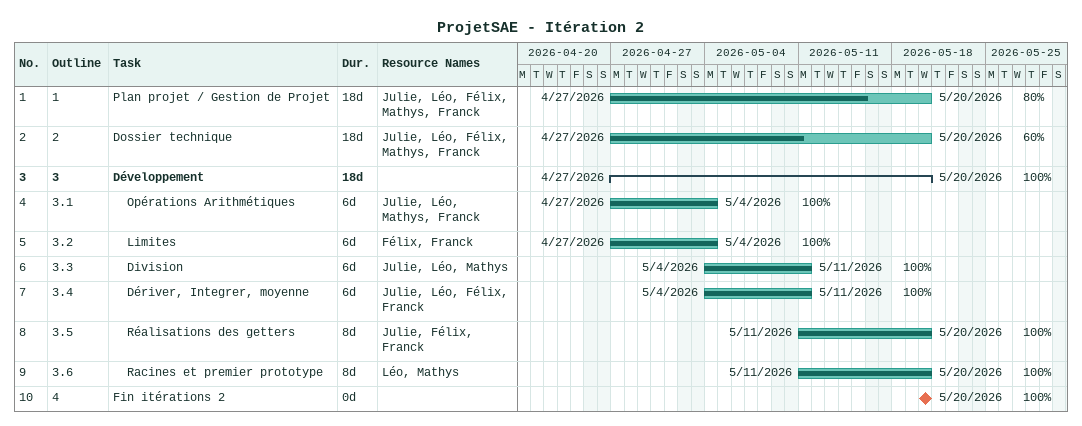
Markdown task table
ProjetSAE - Itération 2

| ID | WBS | Task | Duration | Start | Finish | Resources | % complete |
|---|---|---|---|---|---|---|---|
| 1 | 1 | Plan projet / Gestion de Projet | 18d | 2026-04-27 | 2026-05-20 | Julie, Léo, Félix, Mathys, Franck | 80 |
| 2 | 2 | Dossier technique | 18d | 2026-04-27 | 2026-05-20 | Julie, Léo, Félix, Mathys, Franck | 60 |
| 3 | 3 | **Développement** | 18d | 2026-04-27 | 2026-05-20 |  | 100 |
| 4 | 3.1 | Opérations Arithmétiques | 6d | 2026-04-27 | 2026-05-04 | Julie, Léo, Mathys, Franck | 100 |
| 5 | 3.2 | Limites | 6d | 2026-04-27 | 2026-05-04 | Félix, Franck | 100 |
| 6 | 3.3 | Division | 6d | 2026-05-04 | 2026-05-11 | Julie, Léo, Mathys | 100 |
| 7 | 3.4 | Dériver, Integrer, moyenne | 6d | 2026-05-04 | 2026-05-11 | Julie, Léo, Félix, Franck | 100 |
| 8 | 3.5 | Réalisations des getters | 8d | 2026-05-11 | 2026-05-20 | Julie, Félix, Franck | 100 |
| 9 | 3.6 | Racines et premier prototype | 8d | 2026-05-11 | 2026-05-20 | Léo, Mathys | 100 |
| 10 | 4 | Fin itérations 2 | 0d | 2026-05-20 | 2026-05-20 |  | 100 |
